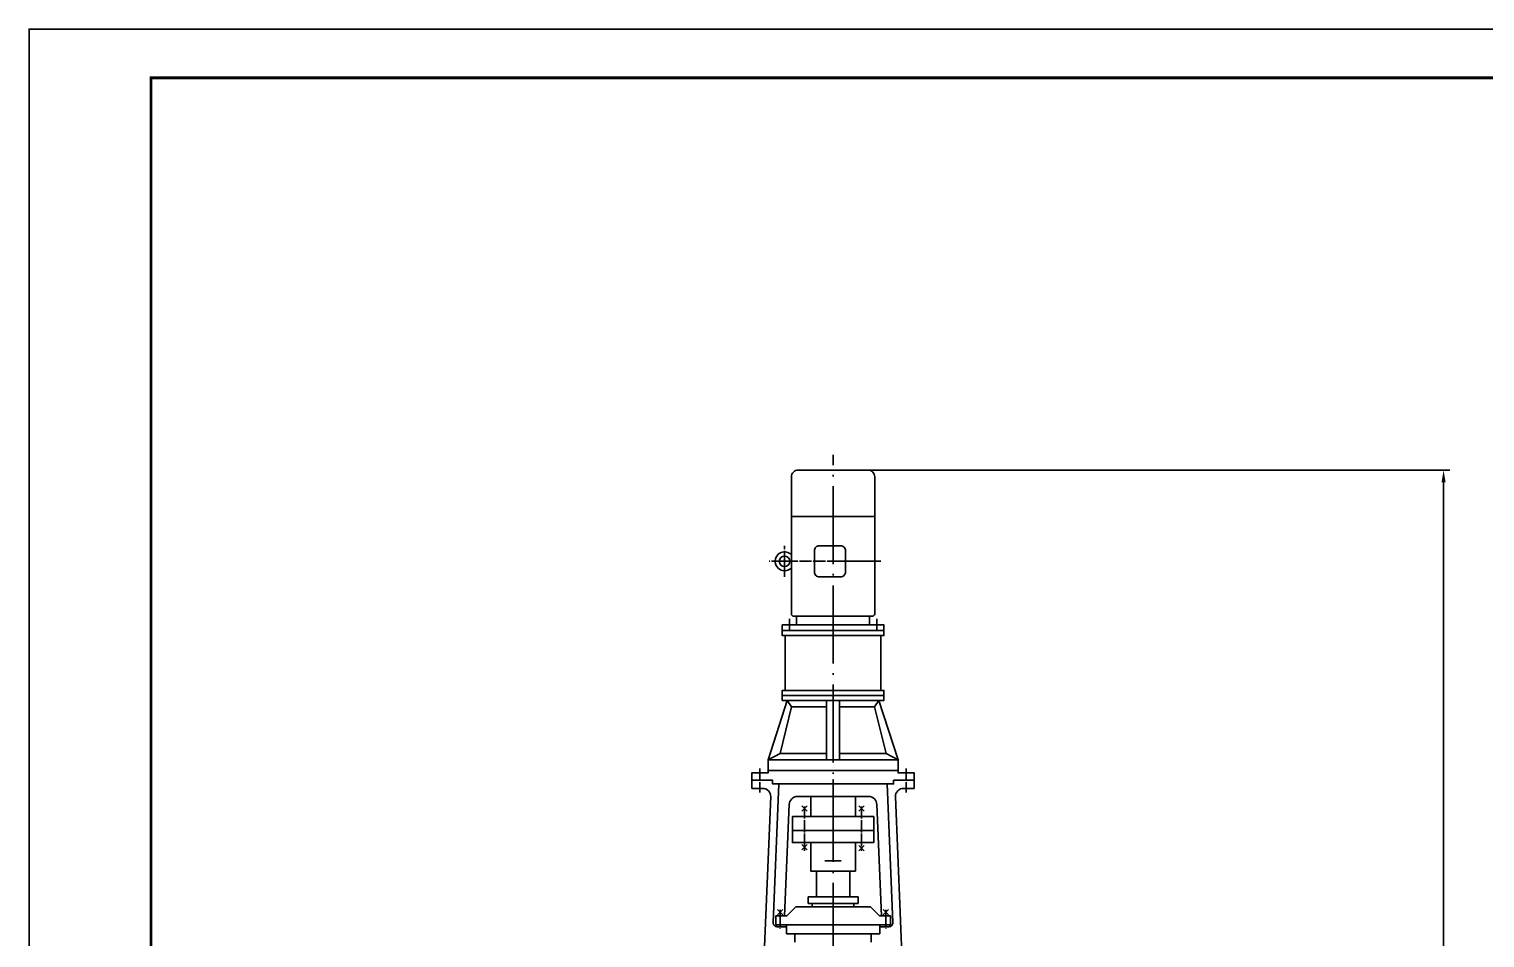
# Model space of a CAD drawing. Extents: x 2928 to 12091, y -6087 to 4005.
# Drawn here: x 4963 to 8546, y 1769 to 4005 of the extents above; entities that cross this region are included whole.
import ezdxf

# ---------------------------------------------------------------- set-up
doc = ezdxf.new("R2010")
doc.units = 0
doc.header["$MEASUREMENT"] = 0
doc.linetypes.add('ACAD_ISO04W100', pattern=[30.5, 24, -3, 0.5, -3])
doc.linetypes.add('DASH30', pattern=[34, 30, -2, 0, -2])
doc.layers.get('0').update_dxf_attribs({"color": 5, "linetype": 'CONTINUOUS'})
doc.layers.get('DEFPOINTS').update_dxf_attribs({"linetype": 'CONTINUOUS'})
for name, color, linetype in [('1中心线', 3, 'ACAD_ISO04W100'), ('3轮廓', 7, 'CONTINUOUS'), ('3轮廓、图框', 7, 'CONTINUOUS'), ('4文字标注', 5, 'CONTINUOUS'), ('5设备轮廓', 7, 'CONTINUOUS')]:
    doc.layers.add(name, color=color, linetype=linetype)
doc.styles.add('CHINA', font='romans.shx', dxfattribs={"bigfont": 'china.shx'})
doc.styles.add('样式 2', font='ROMANS.shx', dxfattribs={"width": 0.75, "bigfont": 'hmhz.shx'})
doc.dimstyles.new('普通15CC', dxfattribs={"dimscale": 15, "dimtxt": 3, "dimasz": 2, "dimexe": 1, "dimexo": 0, "dimgap": 1, "dimtad": 1, "dimdec": 0, "dimzin": 11, "dimdsep": 46, "dimtxsty": 'CHINA', "dimcen": 0, "dimclrd": 5, "dimclre": 5, "dimclrt": 5, "dimadec": 0, "dimazin": 0, "dimtfac": 0.7, "dimtdec": 4, "dimtofl": 0, "dimtmove": 0, "dimatfit": 0, "dimfxl": 1, "dimtolj": 1, "dimtzin": 11, "dimarcsym": 0})

# ---------------------------------------------------------------- blocks, each defined once
blk = doc.blocks.new('*D31')
at = {"layer": '3轮廓、图框', "color": 5, "lineweight": -2}
for p, q in [((7028, 2919.9), (8459.5, 2919.9)), ((8444.5, -1410.9), (8444.5, 2889.9)), ((7260.2, -1440.9), (8459.5, -1440.9))]:
    blk.add_line(p, q, dxfattribs=at)
at = {"layer": '3轮廓、图框', "color": 5}
for points in [[(8449.5, 2889.9), (8439.5, 2889.9), (8444.5, 2919.9)], [(8439.5, -1410.9), (8449.5, -1410.9), (8444.5, -1440.9)]]:
    blk.add_solid(points, dxfattribs=at)
at = {"layer": 'DEFPOINTS', "color": 0}
for p in [(7028, 2919.9), (8444.5, 2919.9), (7260.2, -1440.9)]:
    blk.add_point(p, dxfattribs=at)
at = {"layer": '3轮廓、图框', "color": 5, "insert": (8407, 241.5), "char_height": 45, "attachment_point": 5, "rotation": 90, "style": '样式 2'}
blk.add_mtext('\\A1;~4600', dxfattribs=at)

msp = doc.modelspace()

# ---------------------------------------------------------------- linework, layer by layer
at = {"color": 7, "linetype": 'Continuous'}
for p, q in [((6941.76496, 2805.65249), (6839.26496, 2805.65249)), ((6941.76496, 2805.65249), (7044.26496, 2805.65249)), ((6851.76496, 2560.33249), (6851.76496, 2538.91249)), ((7031.76496, 2560.33249), (7031.76496, 2538.91249)), ((6824.26496, 2377.71249), (6824.26496, 2512.76249)), ((7059.26496, 2377.71249), (7059.26496, 2512.76249)), ((6941.76496, 2365.56249), (6816.76496, 2365.56249)), ((6941.76496, 2365.56249), (7066.76496, 2365.56249)), ((6781.77517, 2206.91249), (6829.01496, 2353.41249)), ((6811.20496, 2222.70749), (6839.76496, 2337.61749)), ((6829.01496, 2353.41249), (6839.76496, 2337.61749)), ((6925.76496, 2337.61749), (6839.76496, 2337.61749)), ((6925.76496, 2206.91249), (6925.76496, 2353.41249)), ((6957.76496, 2206.91249), (6957.76496, 2353.41249)), ((6957.76496, 2337.61749), (7043.76496, 2337.61749)), ((7054.51496, 2353.41249), (7043.76496, 2337.61749)), ((7072.32496, 2222.70749), (7043.76496, 2337.61749)), ((7101.7515, 2206.91249), (7054.51496, 2353.41249)), ((6781.77517, 2206.91249), (6811.20496, 2222.70749)), ((6925.76496, 2222.70749), (6811.20496, 2222.70749)), ((6957.76496, 2222.70749), (7072.32496, 2222.70749)), ((7101.7515, 2206.91249), (7072.32496, 2222.70749)), ((6741.76496, 2156.91249), (6741.76496, 2136.91249)), ((7141.76496, 2156.91249), (7141.76496, 2136.91249)), ((6741.76496, 2136.91249), (6768.38549, 2136.91249)), ((6788.38196, 2116.53662), (6761.63384, 1464.53662)), ((6794.54538, 1806.86576), (6808.61587, 2147.91249)), ((6941.76496, 2116.91249), (6854.01662, 2116.91249)), ((6886.76496, 2116.91249), (6886.76496, 2067.41249)), ((6941.76496, 2116.91249), (7029.51331, 2116.91249)), ((6996.76496, 2116.91249), (6996.76496, 2067.41249)), ((7088.98455, 1806.86576), (7074.91406, 2147.91249)), ((7095.14797, 2116.53662), (7121.89609, 1464.53662)), ((7141.76496, 2136.91249), (7115.14444, 2136.91249)), ((6822.5259, 1823.59249), (6834.02015, 2097.28836)), ((7061.00402, 1823.59249), (7049.50978, 2097.28836))]:
    msp.add_line(p, q, dxfattribs=at)
at = {"color": 3, "linetype": 'DASH30'}
for p, q in [((7059.26496, 2695.49249), (6784.26496, 2695.49249)), ((6941.76496, 2695.49249), (7059.26496, 2695.49249)), ((6834.26496, 2524.91249), (6834.26496, 2553.91249)), ((7049.26496, 2524.91249), (7049.26496, 2553.91249)), ((6941.76496, 2148.41249), (6921.76496, 2148.41249)), ((6941.76496, 2148.41249), (6961.76496, 2148.41249)), ((6941.76496, 1958.4203), (6921.76496, 1958.4203)), ((6941.76496, 1958.4203), (6961.76496, 1958.4203))]:
    msp.add_line(p, q, dxfattribs=at)
at = {"color": 7, "linetype": 'Continuous'}
for points in [[(6941.76496, 2560.33249), (6845.51496, 2560.33249, -0.4142135624), (6839.26496, 2566.58249), (6839.26496, 2903.66249, -0.4142135624), (6855.51496, 2919.91249), (6941.76496, 2919.91249)], [(6941.76496, 2560.33249), (7038.01496, 2560.33249, 0.4142135624), (7044.26496, 2566.58249), (7044.26496, 2903.66249, 0.4142135624), (7028.01496, 2919.91249), (6941.76496, 2919.91249)]]:
    msp.add_lwpolyline(points, format="xyb", dxfattribs=at)
at = {"color": 3, "linetype": 'DASH30'}
for points in [[(6822.46496, 2695.49249), (6822.46496, 2657.29249), (6822.46496, 2733.69249)], [(6761.76496, 2156.91249), (6761.76496, 2185.91249), (6761.76496, 2126.91249)], [(7121.76496, 2156.91249), (7121.76496, 2185.91249), (7121.76496, 2126.91249)], [(6871.76496, 2067.41249), (6871.76496, 2092.41249), (6871.76496, 1983.41249)], [(7011.76496, 2067.41249), (7011.76496, 2092.41249), (7011.76496, 1983.41249)]]:
    msp.add_lwpolyline(points, dxfattribs=at)
at = {"color": 7, "linetype": 'Continuous'}
msp.add_lwpolyline([(6941.76496, 2733.74249), (6908.10496, 2733.74249, 0.4142135624), (6895.86496, 2721.50249), (6895.86496, 2669.48249, 0.4142135624), (6908.10496, 2657.24249), (6960.12496, 2657.24249, 0.4142135624), (6972.36496, 2669.48249), (6972.36496, 2721.50249, 0.4142135624), (6960.12496, 2733.74249)], format="xyb", close=True, dxfattribs=at)
for points in [[(6941.76496, 2524.91249), (6816.76496, 2524.91249), (6816.76496, 2538.91249), (6941.76496, 2538.91249)], [(6941.76496, 2524.91249), (6816.76496, 2524.91249), (6816.76496, 2512.76249), (6941.76496, 2512.76249)], [(6941.76496, 2524.91249), (7066.76496, 2524.91249), (7066.76496, 2538.91249), (6941.76496, 2538.91249)], [(6941.76496, 2524.91249), (7066.76496, 2524.91249), (7066.76496, 2512.76249), (6941.76496, 2512.76249)], [(6941.76496, 2353.41249), (6816.76496, 2353.41249), (6816.76496, 2377.71249), (6941.76496, 2377.71249)], [(6941.76496, 2353.41249), (7066.76496, 2353.41249), (7066.76496, 2377.71249), (6941.76496, 2377.71249)], [(6941.76496, 2180.91249), (6781.76496, 2180.91249), (6781.76496, 2206.91249), (6941.76496, 2206.91249)], [(6941.76496, 2180.91249), (7101.76496, 2180.91249), (7101.76496, 2206.91249), (6941.76496, 2206.91249)], [(6941.76496, 2180.91249), (6781.76496, 2180.91249), (6781.76496, 2174.91249), (6741.76496, 2174.91249), (6741.76496, 2156.91249), (6792.76496, 2156.91249), (6792.76496, 2147.91249), (6941.76496, 2147.91249)], [(6941.76496, 2180.91249), (7101.76496, 2180.91249), (7101.76496, 2174.91249), (7141.76496, 2174.91249), (7141.76496, 2156.91249), (7090.76496, 2156.91249), (7090.76496, 2147.91249), (6941.76496, 2147.91249)], [(6941.76496, 2148.41249), (6941.76496, 2158.41249), (6941.76496, 2138.41249)], [(6941.76496, 2067.41249), (6841.76496, 2067.41249), (6841.76496, 2033.41249), (6941.76496, 2033.41249)], [(6941.76496, 2067.41249), (7041.76496, 2067.41249), (7041.76496, 2033.41249), (6941.76496, 2033.41249)], [(6841.76496, 2033.41249), (6841.76496, 2003.41249), (6941.76496, 2003.41249)], [(7041.76496, 2033.41249), (7041.76496, 2003.41249), (6941.76496, 2003.41249)], [(6886.76496, 2003.41249), (6886.76496, 1933.4203), (6941.76496, 1933.4203)], [(6996.76496, 2003.41249), (6996.76496, 1933.4203), (6941.76496, 1933.4203)]]:
    msp.add_lwpolyline(points, dxfattribs=at)
msp.add_circle((6822.46496, 2695.49249), 12.992, dxfattribs=at)
for centre, radius, start, end in [((6822.46496, 2695.49249), 23.2, 43.60281897, 316.39718103), ((6768.38549, 2116.91249), 20, 358.92313848, 90), ((6854.01662, 2096.91249), 20, 90, 178.92313848), ((7029.51331, 2096.91249), 20, 1.07686152, 90), ((7115.14444, 2116.91249), 20, 90, 181.07686152), ((6804.53914, 1806.51249), 10, 177.97550394, 270), ((7078.99079, 1806.51249), 10, 270, 2.02449606)]:
    msp.add_arc(centre, radius, start, end, dxfattribs=at)
at = {"layer": '1中心线', "ltscale": 8}
msp.add_line((6941.76495, -1459.73933), (6941.76495, 2957.62181), dxfattribs=at)
at = {"layer": '1中心线', "ltscale": 0.5}
for p, q in [((6811.86496, 1837.85472), (6811.86496, 1790.98004)), ((7071.66496, 1837.85472), (7071.66496, 1790.98004))]:
    msp.add_line(p, q, dxfattribs=at)
at = {"layer": '3轮廓', "color": 5}
for p, q in [((6865.26496, 2093.91249), (6878.26496, 2080.91249)), ((6865.26496, 2080.91249), (6878.26496, 2093.91249)), ((7018.26496, 2093.91249), (7005.26496, 2080.91249)), ((7018.26496, 2080.91249), (7005.26496, 2093.91249)), ((6865.26496, 1985.4781), (6878.26496, 1998.4781)), ((6865.26496, 1998.4781), (6878.26496, 1985.4781)), ((7018.26496, 1983.412), (7005.26496, 1996.412)), ((7018.26496, 1996.412), (7005.26496, 1983.412)), ((6805.36496, 1839.1423), (6818.36496, 1826.1423)), ((6805.36496, 1826.1423), (6818.36496, 1839.1423)), ((7078.16496, 1826.1423), (7065.16496, 1839.1423)), ((7078.16496, 1839.1423), (7065.16496, 1826.1423))]:
    msp.add_line(p, q, dxfattribs=at)
at = {"layer": '3轮廓'}
for p, q in [((6900.76496, 1869.95249), (6900.76496, 1933.4203)), ((6982.76496, 1869.95249), (6982.76496, 1933.4203))]:
    msp.add_line(p, q, dxfattribs=at)
at = {"layer": '3轮廓', "color": 7}
for p, q in [((6800.56496, 1801.51249), (7082.96496, 1801.51249)), ((6827.04496, 1779.43249), (7035.78496, 1779.43249))]:
    msp.add_line(p, q, dxfattribs=at)
at = {"layer": '3轮廓'}
msp.add_lwpolyline([(11970.93902, 3884.63596, 7.2, 7.2, 0), (11970.93902, -5967.36404, 7.2, 7.2, 0), (5262.93902, -5967.36404, 7.2, 7.2, 0), (5262.93902, 3884.63596, 7.2, 7.2, 0), (11970.93902, 3884.63596, 7.2, 7.2, 0), (11970.93902, -5967.36404, 0, 0, 0)], format="xyseb", dxfattribs=at)
at = {"layer": '4文字标注'}
msp.add_lwpolyline([(12090.93902, -6087.36404), (12090.93902, 4004.63596), (4962.93902, 4004.63596), (4962.93902, -6087.36404)], close=True, dxfattribs=at)
at = {"layer": '5设备轮廓', "ltscale": 0.5}
for p, q in [((6880.36496, 1869.95249), (6941.76496, 1869.95249)), ((6880.36496, 1869.95249), (6880.36496, 1853.95249)), ((7003.16496, 1869.95249), (6941.76496, 1869.95249)), ((7003.16496, 1869.95249), (7003.16496, 1853.95249)), ((6849.81496, 1845.67249), (6827.73496, 1823.59249)), ((6849.81496, 1845.67249), (7033.71496, 1845.67249)), ((6880.36496, 1853.95249), (6941.76496, 1853.95249)), ((6890.36496, 1853.95249), (6890.36496, 1845.67249)), ((7003.16496, 1853.95249), (6941.76496, 1853.95249)), ((7033.71496, 1845.67249), (6983.16496, 1845.67249)), ((6993.16496, 1853.95249), (6993.16496, 1845.67249)), ((7033.71496, 1845.67249), (7055.79496, 1823.59249)), ((6800.56496, 1823.59249), (6827.73496, 1823.59249)), ((6800.56496, 1801.51249), (6800.56496, 1823.59249)), ((6873.96496, 1801.51249), (6800.56496, 1801.51249)), ((6827.04496, 1796.51249), (6804.53914, 1796.51249)), ((6827.04496, 1779.43249), (6827.04496, 1801.51249)), ((7009.56496, 1801.51249), (7082.96496, 1801.51249)), ((7082.96496, 1823.59249), (7055.79496, 1823.59249)), ((7056.48496, 1779.43249), (7056.48496, 1801.51249)), ((7056.48496, 1796.51249), (7078.99079, 1796.51249)), ((7082.96496, 1801.51249), (7082.96496, 1823.59249)), ((6847.74496, 1758.83249), (6847.74496, 1779.43249)), ((7056.48496, 1779.43249), (7035.78496, 1779.43249)), ((7035.78496, 1758.83249), (7035.78496, 1779.43249))]:
    msp.add_line(p, q, dxfattribs=at)

# ---------------------------------------------------------------- dimensions: what is measured, and where the dimension line sits
at = {"layer": '3轮廓、图框'}
dim = msp.add_linear_dim(base=(8444.50317, 2919.91249), p1=(7260.23991, -1440.93401), p2=(7028.01496, 2919.91249), angle=90, text='~4600', dimstyle='普通15CC', override={"dimtxsty": '样式 2'}, dxfattribs=at)
dim.commit()
dim.dimension.update_dxf_attribs({"geometry": '*D31', "text_midpoint": (8444.50317, 241.50414), "dimtype": 160})

doc.saveas('drawing.dxf')
